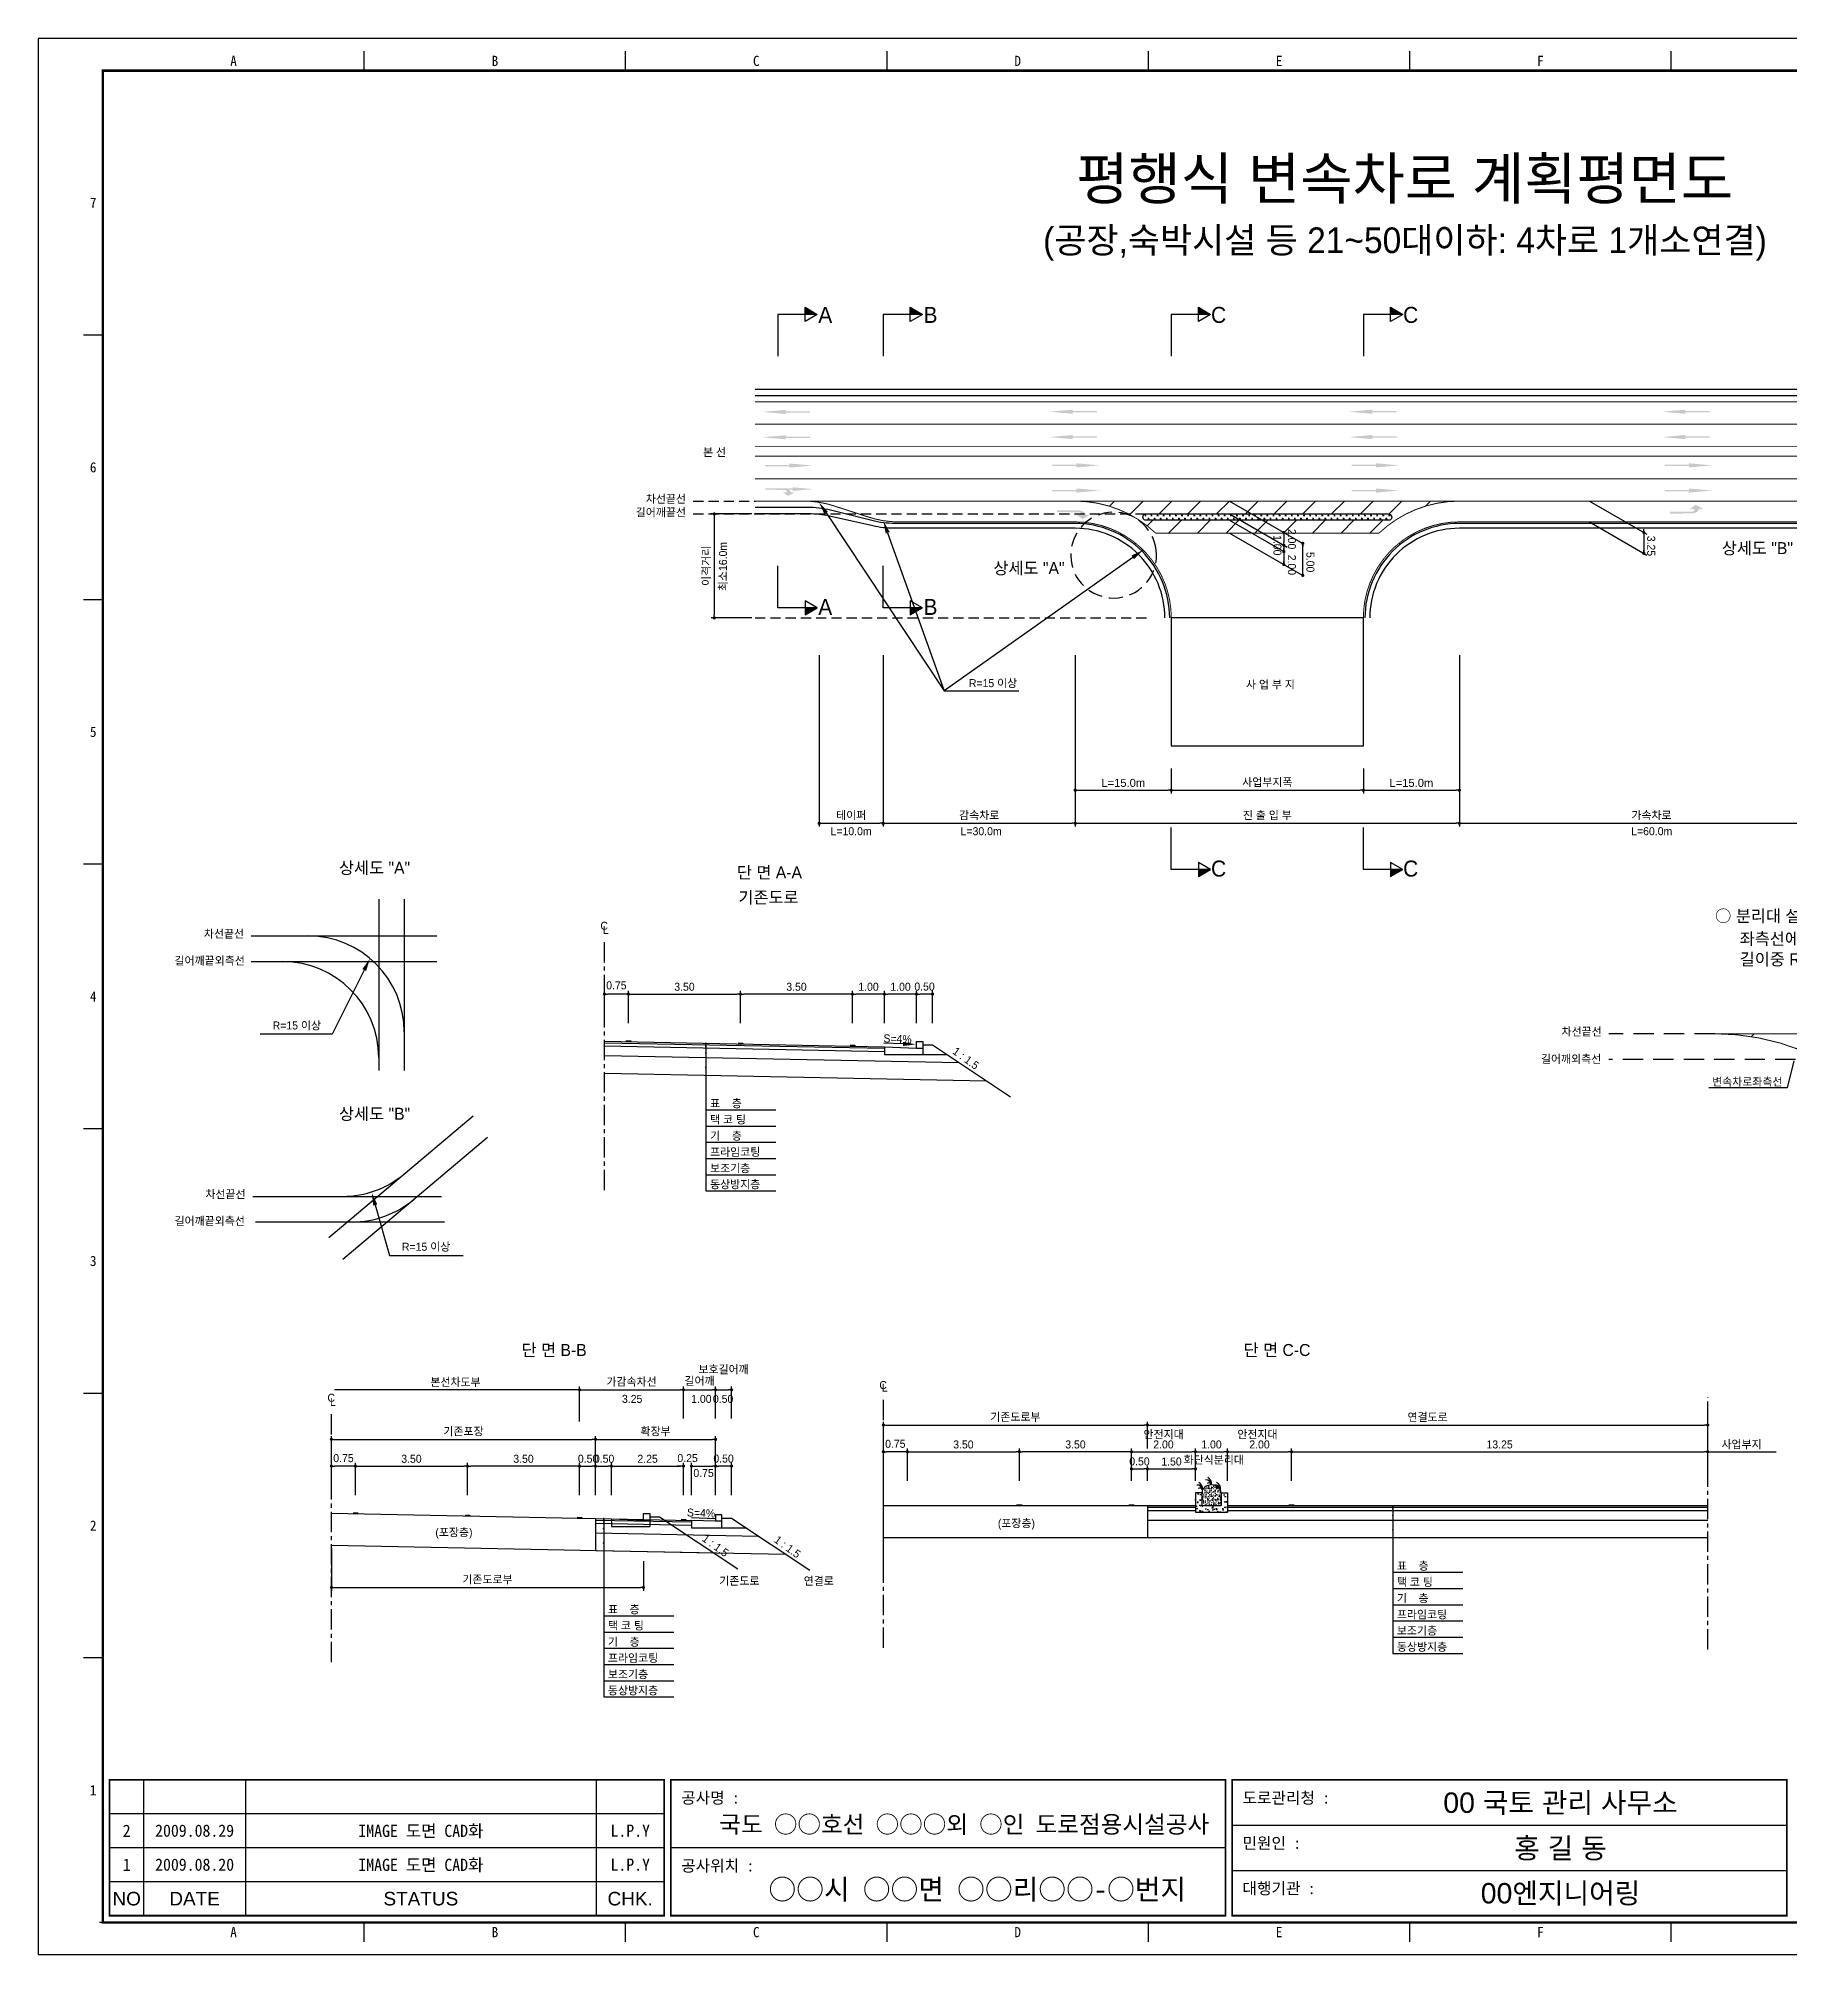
# Model space of a CAD drawing. Header units: millimetres. Extents: x 493 to 916, y -16 to 284.
# Drawn here: x 492.7 to 766.2, y -15.5 to 283.9 of the extents above; entities that cross this region are included whole.
import ezdxf
from ezdxf.enums import TextEntityAlignment as Align

# ---------------------------------------------------------------- set-up
doc = ezdxf.new("R2010")
doc.units = ezdxf.units.MM
doc.linetypes.add('CENTER', pattern=[50.8, 31.75, -6.35, 6.35, -6.35])
doc.linetypes.add('HIDDEN', pattern=[9.525, 6.35, -3.175])
for name, color, linetype in [('CC-GSTR-0004', 4, 'Continuous'), ('CM-LANE-0030', 30, 'Continuous'), ('CZ-DIMT-0002', 7, 'Continuous'), ('CZ-EXST-0002', 1, 'Continuous'), ('CZ-LIN1-0007', 7, 'Continuous'), ('CZ-LIN2-0003', 3, 'Continuous'), ('CZ-LINE-0001', 7, 'Continuous'), ('CZ-TEXT-BOX0', 7, 'Continuous'), ('TITLE', 7, 'Continuous')]:
    doc.layers.add(name, color=color, linetype=linetype)
doc.styles.add('견고딕', font='arial.ttf')
doc.styles.add('돋움', font='')
doc.styles.add('돋음체', font='')
doc.styles.get('돋움').set_extended_font_data('Dotum')
doc.styles.get('돋음체').set_extended_font_data('DotumChe')

# ---------------------------------------------------------------- blocks, each defined once
blk = doc.blocks.new('_Dot')
at = {"color": 0, "linetype": 'ByBlock', "lineweight": -2}
blk.add_line((-0.5, 0), (-1, 0), dxfattribs=at)
at = {"color": 0, "linetype": 'ByBlock', "const_width": 0.5}
blk.add_lwpolyline([(-0.25, 0, 1), (0.25, 0, 1)], format="xyb", close=True, dxfattribs=at)

msp = doc.modelspace()

# ---------------------------------------------------------------- hatches: boundary and pattern name
at = {"layer": 'CM-LANE-0030'}
h = msp.add_hatch(dxfattribs=at)
h.set_pattern_fill('ANSI31', color=256, style=0)
h.set_pattern_definition([(45, (-0.8185, -5.4425), (-2.245064, 2.245064), [])])
h.paths.add_polyline_path([(702.06, 206.58, -0.191871), (714.61, 211.58), (654.61, 211.58, -0.191871), (667.16, 206.58)])
h.paths.add_polyline_path([(665.52, 208.58, 0.002096), (665.39, 208.67, -0.732581), (665.67, 209.58), (703.54, 209.58, -0.732581), (703.83, 208.67, 0.002096), (703.7, 208.58)], flags=16)
h = msp.add_hatch(dxfattribs=at)
h.set_pattern_fill('ANSI31', color=256, scale=2, style=0)
h.set_pattern_definition([(45, (-525.393, 584.4746), (-4.490128, 4.490128), [])])
h.paths.add_polyline_path([(849.4, 118.37, -0.191871), (874.5, 128.37), (754.5, 128.37, -0.191871), (779.6, 118.37)])
h.paths.add_polyline_path([(776.31, 122.37, 0.002096), (776.06, 122.55, -0.732581), (776.63, 124.37), (852.36, 124.37, -0.732581), (852.94, 122.55, 0.002096), (852.68, 122.37)], flags=16)
at = {"layer": 'CZ-EXST-0002'}
h = msp.add_hatch(dxfattribs=at)
h.set_pattern_fill('AR-SAND', color=256, scale=0.01, style=0)
h.set_pattern_definition([(37.5, (-434.73142, 3537.49954), (-0.016000313, 0.489413237), [0, -0.38608, 0, -0.4318, 0, -0.41275]), (7.5, (-434.7314, 3537.49954), (0.44952328, 0.7168251), [0, -0.20828, 0, -0.34798, 0, -0.13335]), (327.5, (-435.04384, 3537.49954), (0.79099237, 0.001437185), [0, -0.127, 0, -0.4572, 0, -0.5969]), (317.5, (-435.04384, 3537.49954), (0.76355645, 0.22292932), [0, -0.0635, 0, -0.29972, 0, -0.3429])])
edge = h.paths.add_edge_path()
edge.add_ellipse((675.89, 56.65), major_axis=(-1.5, 0), ratio=0.829212, start_angle=180, end_angle=360)
edge.add_line((674.39, 56.65), (674.39, 54.65))
edge.add_line((674.39, 54.65), (677.39, 54.65))
edge.add_line((677.39, 54.65), (677.39, 56.65))
h = msp.add_hatch(dxfattribs=at)
h.set_pattern_fill('AR-CONC', color=256, scale=0.01, style=0)
h.set_pattern_definition([(50, (-434.7314, 3537.4995), (1.8218467, -0.15939086), [0.1905, -2.0955]), (355, (-434.7314, 3537.4995), (-0.3524283, 1.9105664), [0.1524, -1.6764]), (100.451, (-434.5796, 3537.4863), (1.469425, 1.7511669), [0.1619, -1.7809]), (46.1842, (-434.7314, 3538.0075), (2.7107904, -0.4204233), [0.28575, -3.14325]), (96.6356, (-434.5055, 3537.9725), (2.3740423, 2.4742556), [0.24285, -2.67135]), (351.184, (-434.7314, 3538.0075), (2.374046, 2.4742512), [0.2286, -2.5146]), (21, (-434.4774, 3537.8805), (1.5161488, -1.0226552), [0.1905, -2.0955]), (326, (-434.4774, 3537.8805), (0.6180203, 1.8418797), [0.1524, -1.6764]), (71.4514, (-434.351, 3537.7953), (2.1341649, 0.8192286), [0.1619, -1.7809]), (37.5, (-434.7314, 3537.49954), (0.03088603, 0.84555039), [0, -1.65608, 0, -1.7018, 0, -1.68275]), (7.5, (-434.7314, 3537.4995), (0.66819663, 1.00180575), [0, -0.97028, 0, -1.61798, 0, -0.64135]), (327.5, (-435.29784, 3537.49954), (1.35590595, -0.05728744), [0, -0.635, 0, -1.9812, 0, -2.6289]), (317.5, (-435.5518, 3537.4995), (1.4812918, 0.2542649), [0, -0.8255, 0, -1.31572, 0, -1.8669])])
h.paths.add_polyline_path([(678.39, 53.65), (678.39, 56.65), (677.39, 56.65), (677.39, 54.65), (674.39, 54.65), (674.39, 56.65), (673.39, 56.65), (673.39, 53.65)])
at = {"layer": 'CZ-LIN1-0007'}
for points in [[(609.36, 225.83), (609.36, 225.62), (613.18, 225.62), (613.18, 225.4), (609.36, 225.4), (609.36, 225.19), (605.71, 225.51)], [(654.19, 225.86), (654.19, 225.65), (658.02, 225.65), (658.02, 225.43), (654.19, 225.43), (654.19, 225.22), (650.54, 225.54)], [(700.99, 225.86), (700.99, 225.65), (704.82, 225.65), (704.82, 225.43), (700.99, 225.43), (700.99, 225.22), (697.34, 225.54)], [(749.89, 225.86), (749.89, 225.65), (753.71, 225.65), (753.71, 225.43), (749.89, 225.43), (749.89, 225.22), (746.24, 225.54)], [(609.36, 221.87), (609.36, 221.66), (613.18, 221.66), (613.18, 221.44), (609.36, 221.44), (609.36, 221.23), (605.71, 221.55)], [(654.19, 221.9), (654.19, 221.69), (658.02, 221.69), (658.02, 221.47), (654.19, 221.47), (654.19, 221.26), (650.54, 221.58)], [(700.99, 221.9), (700.99, 221.69), (704.82, 221.69), (704.82, 221.47), (700.99, 221.47), (700.99, 221.26), (697.34, 221.58)], [(749.89, 221.9), (749.89, 221.69), (753.71, 221.69), (753.71, 221.47), (749.89, 221.47), (749.89, 221.26), (746.24, 221.58)], [(609.97, 217.45), (609.97, 217.24), (606.14, 217.24), (606.14, 217.03), (609.97, 217.02), (609.97, 216.81), (613.62, 217.13)], [(654.8, 217.48), (654.8, 217.27), (650.97, 217.27), (650.97, 217.05), (654.8, 217.05), (654.8, 216.84), (658.45, 217.16)], [(701.6, 217.48), (701.6, 217.27), (697.77, 217.27), (697.77, 217.05), (701.6, 217.05), (701.6, 216.84), (705.25, 217.16)], [(750.49, 217.48), (750.49, 217.27), (746.67, 217.27), (746.67, 217.05), (750.49, 217.05), (750.49, 216.84), (754.15, 217.16)], [(609.32, 213.57, -0.267976), (610.23, 212.96), (610.78, 212.96), (609.75, 212.39), (608.92, 212.96), (609.53, 212.96, 0.504994), (609.26, 213.33), (606.21, 213.35), (606.21, 213.59)], [(610.45, 213.74), (610.45, 213.55), (607.03, 213.55), (607.03, 213.36), (610.45, 213.36), (610.45, 213.16), (613.73, 213.45)], [(654.8, 213.55), (654.8, 213.33), (650.97, 213.33), (650.97, 213.12), (654.8, 213.12), (654.8, 212.9), (658.45, 213.23)], [(701.6, 213.55), (701.6, 213.33), (697.77, 213.33), (697.77, 213.12), (701.6, 213.12), (701.6, 212.9), (705.25, 213.23)], [(750.49, 213.55), (750.49, 213.33), (746.67, 213.33), (746.67, 213.12), (750.49, 213.12), (750.49, 212.9), (754.15, 213.23)], [(655.28, 210.11, -0.267976), (656.31, 209.43), (656.94, 209.43), (655.77, 208.77), (654.82, 209.42), (655.52, 209.42, 0.504994), (655.21, 209.84), (651.74, 209.86), (651.74, 210.13)], [(751.05, 209.65, 0.267976), (752.08, 210.34), (752.71, 210.34), (751.54, 211), (750.59, 210.35), (751.29, 210.34, -0.504994), (750.98, 209.93), (747.51, 209.91), (747.52, 209.63)], [(585.19, 127.13), (585.19, 127.26), (584.44, 127.27), (584.44, 127.15)], [(602.69, 126.78), (602.69, 126.91), (601.94, 126.92), (601.94, 126.8)], [(620.19, 126.43), (620.19, 126.56), (619.44, 126.57), (619.44, 126.45)], [(646.26, 54.65), (646.26, 54.78), (645.51, 54.78), (645.51, 54.65)], [(663.76, 54.65), (663.76, 54.78), (663.01, 54.78), (663.01, 54.65)], [(688.76, 54.65), (688.76, 54.78), (688.01, 54.78), (688.01, 54.65)], [(542.56, 53.39), (542.56, 53.52), (541.81, 53.53), (541.81, 53.41)], [(560.06, 53.04), (560.06, 53.17), (559.31, 53.18), (559.31, 53.06)], [(577.56, 52.69), (577.56, 52.82), (576.81, 52.83), (576.81, 52.71)], [(593.81, 52.37), (593.81, 52.49), (593.06, 52.51), (593.06, 52.38)]]:
    msp.add_hatch(color=256, dxfattribs=at).paths.add_polyline_path(points)
at = {"layer": 'CZ-LIN2-0003'}
h = msp.add_hatch(dxfattribs=at)
h.set_pattern_fill('CROSS', color=256, scale=0.075, style=0)
h.set_pattern_definition([(0, (-0.8185, -5.4425), (0.47625, 0.47625), [0.238125, -0.714375]), (90, (-0.69944, -5.56155), (-0.47625, 0.47625), [0.238125, -0.714375])])
h.paths.add_polyline_path([(703.7, 208.58, -0.002096), (703.83, 208.67, 0.732581), (703.54, 209.58), (665.67, 209.58, 0.732581), (665.39, 208.67, -0.002096), (665.52, 208.58)])
at = {"layer": 'CZ-LINE-0001'}
for points in [[(612.41, 241.85), (612.41, 240.75), (614.31, 240.75)], [(628.85, 241.85), (628.85, 240.75), (630.75, 240.75)], [(673.85, 241.85), (673.85, 240.75), (675.75, 240.75)], [(703.85, 241.85), (703.85, 240.75), (705.75, 240.75)], [(614.31, 194.92), (612.41, 194.92), (612.41, 193.82)], [(630.75, 194.92), (628.85, 194.92), (628.85, 193.82)], [(675.75, 154.04), (673.85, 154.04), (673.85, 152.94)], [(705.75, 154.04), (703.85, 154.04), (703.85, 152.94)]]:
    msp.add_hatch(color=256, dxfattribs=at).paths.add_polyline_path(points)

# ---------------------------------------------------------------- linework, layer by layer
at = {"color": 0, "linetype": 'ByBlock', "lineweight": -2}
for p, q in [((743.41, 206.93), (743.41, 207.18)), ((687.19, 206.43), (687.19, 206.18)), ((687.19, 204.93), (687.19, 205.18)), ((687.19, 204.43), (687.19, 204.18)), ((687.19, 203.93), (687.19, 204.18)), ((690.15, 204.72), (690.15, 204.47)), ((743.41, 206.43), (743.41, 206.18)), ((743.41, 203.68), (743.41, 203.93)), ((687.19, 201.93), (687.19, 202.18)), ((690.15, 200.22), (690.15, 200.47)), ((576.93, 72.74), (576.68, 72.74))]:
    msp.add_line(p, q, dxfattribs=at)
at = {"color": 0, "linetype": 'ByBlock', "const_width": 0.25}
for points in [[(687.19, 206.55, 1), (687.19, 206.8, 1)], [(743.41, 206.55, 1), (743.41, 206.8, 1)], [(743.41, 206.8, 1), (743.41, 206.55, 1)], [(687.19, 204.55, 1), (687.19, 204.8, 1)], [(687.19, 204.8, 1), (687.19, 204.55, 1)], [(687.19, 203.8, 1), (687.19, 203.55, 1)], [(690.15, 204.85, 1), (690.15, 205.1, 1)], [(743.41, 203.55, 1), (743.41, 203.3, 1)], [(687.19, 201.8, 1), (687.19, 201.55, 1)], [(690.15, 200.1, 1), (690.15, 199.85, 1)], [(577.06, 72.74, 1), (577.31, 72.74, 1)]]:
    msp.add_lwpolyline(points, format="xyb", close=True, dxfattribs=at)
at = {"layer": 'CC-GSTR-0004'}
for p, q in [((604.61, 229.08), (804.61, 229.08)), ((604.61, 228.08), (804.61, 228.08)), ((624.82, 126.34), (624.82, 125.14)), ((624.82, 126.34), (629.82, 126.14)), ((629.82, 126.14), (629.82, 127.14)), ((629.82, 127.14), (630.82, 127.14)), ((629.82, 126.14), (630.82, 126.14)), ((630.82, 127.14), (630.82, 125.14)), ((624.82, 125.14), (630.82, 125.14))]:
    msp.add_line(p, q, dxfattribs=at)
for points in [[(669.36, 193.33, 0.414214), (654.61, 208.08), (626.45, 208.08, -0.061321), (622.82, 208.53), (616.4, 210.14, 0.061321), (612.76, 210.58), (604.61, 210.58)], [(668.61, 193.33, 0.414214), (654.61, 207.33), (626.27, 207.33, -0.055385), (622.98, 207.7), (616.23, 209.22), (616.23, 209.22, 0.055385), (612.94, 209.58), (604.61, 209.58)], [(804.61, 210.58), (795.54, 210.58, 0.031099), (793.68, 210.47), (793.68, 210.47), (775.53, 208.2), (775.53, 208.2, -0.031099), (773.67, 208.08), (714.61, 208.08, 0.414214), (699.86, 193.33)], [(804.61, 209.58), (795.45, 209.58), (795.45, 209.58, 0.028015), (793.77, 209.49), (793.77, 209.49), (775.44, 207.43, -0.028015), (773.77, 207.33), (773.77, 207.33), (714.61, 207.33, 0.414214), (700.61, 193.33)]]:
    msp.add_lwpolyline(points, format="xyb", dxfattribs=at)
msp.add_lwpolyline([(599.43, 52.2), (598.43, 52.2), (594.68, 52.35), (594.68, 51.2), (599.43, 51.2), (599.43, 53.2), (598.43, 53.2), (598.43, 52.2)], dxfattribs=at)
at = {"layer": 'CM-LANE-0030', "const_width": 0.15}
for points in [[(604.61, 220.08), (804.61, 220.08)], [(604.61, 218.58), (804.61, 218.58)]]:
    msp.add_lwpolyline(points, dxfattribs=at)
for points in [[(702.06, 206.58), (667.16, 206.58, 0.191871), (654.61, 211.58), (714.61, 211.58), (714.61, 211.58, 0.191871)], [(754.5, 128.37), (874.5, 128.37, 0.191871), (849.4, 118.37), (779.6, 118.37, 0.191871)]]:
    msp.add_lwpolyline(points, format="xyb", close=True, dxfattribs=at)
at = {"layer": 'CZ-EXST-0002'}
for p, q in [((545.82, 149.38), (545.82, 122.6)), ((549.8, 149.38), (549.8, 122.6)), ((525.92, 143.65), (554.87, 143.65)), ((525.92, 139.63), (554.87, 139.63)), ((538.02, 96.54), (560.57, 115.53)), ((540.23, 93.17), (562.83, 112.2)), ((526.15, 102.96), (555.63, 102.96)), ((526.57, 98.96), (556.11, 98.96)), ((624.64, 54.65), (665.89, 54.65)), ((538.43, 53.48), (582.18, 52.6)), ((582.18, 52.6), (582.18, 51.4)), ((582.18, 52.6), (587.18, 52.4)), ((582.18, 51.4), (588.18, 51.4)), ((587.18, 52.4), (587.18, 53.4)), ((587.18, 53.4), (588.18, 53.4)), ((587.18, 52.4), (588.18, 52.4)), ((588.18, 53.4), (588.18, 51.4)), ((588.18, 52.9), (589.68, 52.9)), ((589.68, 52.9), (601.89, 44.77)), ((538.43, 48.48), (598.11, 47.28)), ((624.64, 49.65), (665.89, 49.65))]:
    msp.add_line(p, q, dxfattribs=at)
at = {"layer": 'CZ-LIN1-0007'}
for p, q in [((584.44, 127.27), (585.19, 127.26)), ((584.44, 127.15), (585.19, 127.13)), ((585.19, 127.26), (585.19, 127.13)), ((601.94, 126.92), (602.69, 126.91)), ((601.94, 126.8), (602.69, 126.78)), ((602.69, 126.91), (602.69, 126.78)), ((619.44, 126.57), (620.19, 126.56)), ((619.44, 126.45), (620.19, 126.43)), ((620.19, 126.56), (620.19, 126.43)), ((645.51, 54.65), (645.51, 54.78)), ((645.51, 54.78), (646.26, 54.78)), ((646.26, 54.65), (645.51, 54.65)), ((646.26, 54.78), (646.26, 54.65)), ((663.01, 54.65), (663.01, 54.78)), ((663.01, 54.78), (663.76, 54.78)), ((663.76, 54.65), (663.01, 54.65)), ((663.76, 54.78), (663.76, 54.65)), ((688.01, 54.78), (688.76, 54.78)), ((688.01, 54.65), (688.01, 54.78)), ((688.76, 54.65), (688.01, 54.65)), ((688.76, 54.78), (688.76, 54.65)), ((541.81, 53.53), (542.56, 53.52)), ((541.81, 53.41), (542.56, 53.39)), ((542.56, 53.52), (542.56, 53.39)), ((559.31, 53.18), (560.06, 53.17)), ((559.31, 53.06), (560.06, 53.04)), ((560.06, 53.17), (560.06, 53.04)), ((576.81, 52.83), (577.56, 52.82)), ((576.81, 52.71), (577.56, 52.69)), ((577.56, 52.82), (577.56, 52.69)), ((593.06, 52.51), (593.81, 52.49)), ((593.06, 52.38), (593.81, 52.37)), ((593.81, 52.49), (593.81, 52.37))]:
    msp.add_line(p, q, dxfattribs=at)
at = {"layer": 'CZ-LIN1-0007', "const_width": 0.15}
for points in [[(604.61, 227.08), (804.61, 227.08)], [(633.42, 211.58), (654.61, 211.58)], [(714.61, 211.58), (755.21, 211.58)]]:
    msp.add_lwpolyline(points, dxfattribs=at)
at = {"layer": 'CZ-LIN1-0007', "linetype": 'HIDDEN', "const_width": 0.15}
for points in [[(604.61, 223.58), (804.61, 223.58)], [(604.61, 215.08), (804.61, 215.08)], [(612.23, 211.58), (633.42, 211.58)], [(755.21, 211.58), (795.82, 211.58)]]:
    msp.add_lwpolyline(points, dxfattribs=at)
at = {"layer": 'CZ-LIN1-0007', "const_width": 0.15}
for points in [[(669.61, 193.33, 0.414214), (654.61, 208.33), (626.98, 208.33), (626.98, 208.33, -0.07872), (622.35, 209.07), (622.35, 209.07), (616.87, 210.85), (616.87, 210.85, 0.07872), (612.23, 211.58), (612.23, 211.58), (604.61, 211.58)], [(804.61, 211.58), (795.82, 211.58, 0.040295), (793.41, 211.39), (793.41, 211.39), (775.8, 208.53), (775.8, 208.53, -0.040295), (773.4, 208.33), (773.4, 208.33), (714.61, 208.33, 0.414214), (699.61, 193.33)]]:
    msp.add_lwpolyline(points, format="xyb", dxfattribs=at)
at = {"layer": 'CZ-LIN2-0003'}
for p, q in [((581.07, 127.22), (624.82, 126.34)), ((581.07, 126.97), (624.82, 126.09)), ((581.07, 126.47), (624.82, 125.59)), ((630.82, 126.64), (632.32, 126.64)), ((632.32, 126.64), (644.52, 118.51)), ((581.07, 124.97), (636.49, 123.86)), ((630.82, 125.14), (634.57, 125.14)), ((581.07, 122.22), (640.75, 121.02)), ((665.89, 54.65), (673.39, 54.65)), ((665.89, 54.4), (673.39, 54.4)), ((665.89, 53.9), (673.39, 53.9)), ((673.39, 56.65), (673.39, 53.65)), ((674.39, 56.65), (673.39, 56.65)), ((674.39, 56.65), (674.39, 54.65)), ((674.39, 54.65), (677.39, 54.65)), ((677.39, 56.65), (677.39, 54.65)), ((677.39, 56.65), (678.39, 56.65)), ((678.39, 56.65), (678.39, 53.65)), ((678.39, 54.65), (753.39, 54.65)), ((678.39, 54.4), (753.39, 54.4)), ((678.39, 53.9), (753.39, 53.9)), ((579.68, 52.65), (579.68, 47.65)), ((579.68, 52.65), (594.68, 52.35)), ((579.68, 52.4), (594.68, 52.1)), ((579.68, 51.9), (594.68, 51.6)), ((599.43, 52.7), (600.93, 52.7)), ((599.43, 51.2), (603.18, 51.2)), ((600.93, 52.7), (613.14, 44.57)), ((665.89, 52.4), (753.39, 52.4)), ((673.39, 53.65), (678.39, 53.65)), ((579.68, 50.4), (605.15, 49.89)), ((665.89, 49.65), (753.39, 49.65)), ((579.68, 47.65), (609.4, 47.06))]:
    msp.add_line(p, q, dxfattribs=at)
msp.add_lwpolyline([(665.39, 208.67, -0.732581), (665.67, 209.58), (703.54, 209.58, -0.732581), (703.83, 208.67, 0.002096), (703.7, 208.58), (665.52, 208.58, 0.002096)], format="xyb", close=True, dxfattribs=at)
msp.add_lwpolyline([(699.61, 193.33), (669.61, 193.33), (669.61, 173.33), (699.61, 173.33)], close=True, dxfattribs=at)
for centre, radius, start, end in [((534.8, 128.65), 15, 0, 90), ((530.82, 124.63), 15, 0, 90), ((540.18, 117.96), 15, 270, 310.097), ((541.64, 113.96), 15, 270, 310.097), ((673.62, 56.99), 0.88, 7.8639, 92.7752), ((674.08, 56.96), 0.44, 19.771, 124.0366), ((673.51, 57.34), 1, 347.1802, 67.3267), ((675.01, 57.78), 0.88, 7.8639, 92.7752), ((675.47, 57.75), 0.44, 19.771, 124.0366), ((674.91, 58.12), 1, 347.1802, 67.3267), ((676.41, 56.99), 0.88, 7.8639, 92.7752), ((676.87, 56.96), 0.44, 19.771, 124.0366), ((676.3, 57.34), 1, 347.1802, 67.3267)]:
    msp.add_arc(centre, radius, start, end, dxfattribs=at)
msp.add_ellipse((675.89, 56.65), major_axis=(-1.5, 0), ratio=0.829212, start_param=3.141593, end_param=6.283185, dxfattribs=at)
at = {"layer": 'CZ-LINE-0001'}
for p, q in [((614.31, 240.75), (608.17, 240.75)), ((608.17, 240.75), (608.17, 234.21)), ((612.41, 239.65), (612.41, 241.85)), ((612.41, 241.85), (614.31, 240.75)), ((614.31, 240.75), (612.41, 239.65)), ((630.75, 240.75), (624.61, 240.75)), ((624.61, 240.75), (624.61, 234.21)), ((628.85, 239.65), (628.85, 241.85)), ((628.85, 241.85), (630.75, 240.75)), ((630.75, 240.75), (628.85, 239.65)), ((675.75, 240.75), (669.61, 240.75)), ((669.61, 240.75), (669.61, 234.21)), ((673.85, 239.65), (673.85, 241.85)), ((673.85, 241.85), (675.75, 240.75)), ((675.75, 240.75), (673.85, 239.65)), ((705.75, 240.75), (699.61, 240.75)), ((699.61, 240.75), (699.61, 234.21)), ((703.85, 239.65), (703.85, 241.85)), ((703.85, 241.85), (705.75, 240.75)), ((705.75, 240.75), (703.85, 239.65)), ((604.11, 209.58), (597.73, 209.58)), ((678.69, 211.58), (690.15, 204.97)), ((678.69, 209.58), (687.69, 204.39)), ((734.91, 211.58), (743.91, 206.39)), ((598.23, 209.08), (598.23, 193.83)), ((678.69, 208.58), (687.19, 203.68)), ((678.69, 206.58), (690.15, 199.97)), ((734.91, 208.33), (743.91, 203.14)), ((687.19, 206.18), (687.19, 205.18)), ((687.19, 204.18), (687.19, 201.68)), ((690.15, 199.97), (690.15, 204.97)), ((743.41, 206.18), (743.41, 203.18)), ((608.17, 194.92), (608.17, 201.46)), ((624.61, 194.92), (624.61, 201.46)), ((614.31, 194.92), (608.17, 194.92)), ((614.31, 194.92), (612.41, 196.02)), ((612.41, 196.02), (612.41, 193.82)), ((612.41, 193.82), (614.31, 194.92)), ((630.75, 194.92), (624.61, 194.92)), ((630.75, 194.92), (628.85, 196.02)), ((628.85, 196.02), (628.85, 193.82)), ((628.85, 193.82), (630.75, 194.92)), ((604.11, 193.33), (597.73, 193.33)), ((614.61, 187.51), (614.61, 160.74)), ((624.61, 187.51), (624.61, 160.74)), ((624.61, 187.51), (624.61, 160.74)), ((654.61, 187.51), (654.61, 160.74)), ((714.61, 187.51), (714.61, 160.74)), ((634.16, 181.94), (645.8, 181.94)), ((654.61, 169.79), (654.61, 160.74)), ((654.61, 169.79), (654.61, 165.91)), ((669.61, 169.79), (669.61, 165.91)), ((669.61, 169.79), (669.61, 165.91)), ((699.61, 169.79), (699.61, 165.91)), ((699.61, 169.79), (699.61, 165.91)), ((714.61, 169.79), (714.61, 160.74)), ((714.61, 169.79), (714.61, 165.91)), ((655.11, 166.41), (669.11, 166.41)), ((670.11, 166.41), (699.11, 166.41)), ((700.11, 166.41), (714.11, 166.41)), ((615.11, 161.24), (624.11, 161.24)), ((625.11, 161.24), (654.11, 161.24)), ((655.11, 161.24), (714.11, 161.24)), ((669.61, 154.04), (669.61, 160.58)), ((699.61, 154.04), (699.61, 160.58)), ((715.11, 161.24), (774.11, 161.24)), ((675.75, 154.04), (669.61, 154.04)), ((675.75, 154.04), (673.85, 155.14)), ((673.85, 155.14), (673.85, 152.94)), ((673.85, 152.94), (675.75, 154.04)), ((705.75, 154.04), (699.61, 154.04)), ((705.75, 154.04), (703.85, 155.14)), ((703.85, 155.14), (703.85, 152.94)), ((703.85, 152.94), (705.75, 154.04)), ((581.07, 130.01), (581.07, 135.06)), ((584.82, 130.01), (584.82, 135.06)), ((584.82, 130.01), (584.82, 135.06)), ((602.32, 130.01), (602.32, 135.06)), ((602.32, 130.01), (602.32, 135.06)), ((619.82, 130.01), (619.82, 135.06)), ((619.82, 130.01), (619.82, 135.06)), ((624.82, 130.01), (624.82, 135.06)), ((624.82, 130.01), (624.82, 135.06)), ((629.82, 130.01), (629.82, 135.06)), ((629.82, 132.45), (629.82, 135.06)), ((632.32, 130.01), (632.32, 135.06)), ((584.32, 134.56), (581.57, 134.56)), ((585.32, 134.56), (601.82, 134.56)), ((619.32, 134.56), (602.82, 134.56)), ((624.32, 134.56), (620.32, 134.56)), ((629.32, 134.56), (625.32, 134.56)), ((631.82, 134.56), (630.32, 134.56)), ((596.92, 126.9), (596.92, 103.82)), ((596.92, 116.47), (607.85, 116.47)), ((596.92, 113.94), (607.85, 113.94)), ((596.92, 111.41), (607.85, 111.41)), ((596.92, 108.88), (607.85, 108.88)), ((596.92, 106.35), (607.85, 106.35)), ((596.92, 103.82), (607.85, 103.82)), ((576.68, 72.74), (538.93, 72.74)), ((577.18, 67.77), (577.18, 73.24)), ((577.18, 68.27), (577.18, 73.24)), ((577.68, 72.74), (592.93, 72.74)), ((593.43, 68.27), (593.43, 73.24)), ((593.43, 68.27), (593.43, 73.24)), ((593.93, 72.74), (597.93, 72.74)), ((598.43, 68.27), (598.43, 73.24)), ((598.43, 68.27), (598.43, 73.24)), ((598.93, 72.74), (600.43, 72.74)), ((600.93, 68.27), (600.93, 73.24)), ((624.64, 63.56), (624.64, 67.74)), ((625.14, 67.24), (665.39, 67.24)), ((665.89, 63.56), (665.89, 67.74)), ((665.89, 63.56), (665.89, 67.74)), ((666.39, 67.24), (752.89, 67.24)), ((753.39, 63.56), (753.39, 67.74)), ((538.43, 61.32), (538.43, 65.5)), ((538.93, 65), (579.18, 65)), ((579.68, 61.32), (579.68, 65.5)), ((579.68, 61.32), (579.68, 65.5)), ((580.18, 65), (597.93, 65)), ((598.43, 61.32), (598.43, 65.5)), ((624.64, 43.48), (624.64, 63.88)), ((624.64, 58.51), (624.64, 63.56)), ((627.89, 63.06), (625.14, 63.06)), ((628.39, 58.51), (628.39, 63.56)), ((628.39, 58.51), (628.39, 63.56)), ((628.89, 63.06), (645.39, 63.06)), ((645.89, 58.51), (645.89, 63.56)), ((645.89, 58.51), (645.89, 63.56)), ((662.89, 63.06), (646.39, 63.06)), ((663.39, 58.51), (663.39, 63.56)), ((663.39, 58.51), (663.39, 63.56)), ((663.89, 63.06), (672.89, 63.06)), ((673.39, 58.51), (673.39, 63.56)), ((673.39, 58.51), (673.39, 63.56)), ((673.89, 63.06), (677.89, 63.06)), ((678.39, 58.51), (678.39, 63.56)), ((678.39, 58.51), (678.39, 63.56)), ((678.89, 63.06), (687.89, 63.06)), ((688.39, 58.51), (688.39, 63.56)), ((688.39, 58.51), (688.39, 63.56)), ((688.89, 63.06), (752.89, 63.06)), ((753.39, 58.51), (753.39, 63.56)), ((753.39, 63.06), (764.1, 63.06)), ((538.43, 56.27), (538.43, 61.32)), ((541.68, 60.82), (538.93, 60.82)), ((542.18, 56.27), (542.18, 61.32)), ((542.18, 56.27), (542.18, 61.32)), ((542.68, 60.82), (559.18, 60.82)), ((559.68, 56.27), (559.68, 61.32)), ((559.68, 56.27), (559.68, 61.32)), ((576.68, 60.82), (560.18, 60.82)), ((577.18, 56.27), (577.18, 61.32)), ((577.18, 56.27), (577.18, 61.32)), ((577.68, 60.82), (579.18, 60.82)), ((579.68, 56.27), (579.68, 61.32)), ((579.68, 56.27), (579.68, 61.32)), ((580.18, 60.82), (581.68, 60.82)), ((582.18, 56.27), (582.18, 61.32)), ((582.18, 56.27), (582.18, 61.32)), ((582.68, 60.82), (592.93, 60.82)), ((592.93, 60.82), (592.43, 60.82)), ((593.43, 56.27), (593.43, 61.32)), ((593.43, 56.27), (593.43, 61.32)), ((594.68, 56.27), (594.68, 61.32)), ((594.68, 56.27), (594.68, 61.32)), ((595.18, 60.82), (595.68, 60.82)), ((595.18, 60.82), (597.93, 60.82)), ((598.43, 58.71), (598.43, 61.32)), ((598.43, 56.27), (598.43, 61.32)), ((600.43, 60.82), (598.93, 60.82)), ((600.93, 56.27), (600.93, 61.32)), ((663.39, 58.51), (663.39, 60.88)), ((663.89, 60.38), (665.39, 60.38)), ((665.89, 58.51), (665.89, 60.88)), ((665.89, 58.51), (665.89, 60.88)), ((666.39, 60.38), (672.89, 60.38)), ((673.39, 58.51), (673.39, 60.88)), ((665.89, 54.65), (665.89, 49.65)), ((704.2, 54.65), (704.2, 31.57)), ((580.97, 52.63), (580.97, 24.76)), ((538.43, 47.98), (538.43, 41.36)), ((587.18, 45.97), (587.18, 41.36)), ((704.2, 44.23), (715.14, 44.23)), ((538.93, 41.86), (586.68, 41.86)), ((704.2, 41.7), (715.14, 41.7)), ((704.2, 39.17), (715.14, 39.17)), ((580.97, 37.42), (591.9, 37.42)), ((704.2, 36.63), (715.14, 36.63)), ((580.97, 34.89), (591.9, 34.89)), ((704.2, 34.1), (715.14, 34.1)), ((580.97, 32.36), (591.9, 32.36)), ((704.2, 31.57), (715.14, 31.57)), ((580.97, 29.83), (591.9, 29.83)), ((580.97, 27.3), (591.9, 27.3)), ((580.97, 24.76), (591.9, 24.76))]:
    msp.add_line(p, q, dxfattribs=at)
at = {"layer": 'CZ-LINE-0001', "linetype": 'HIDDEN', "ltscale": 0.25}
for p, q in [((594.95, 211.58), (604.61, 211.58)), ((594.95, 209.58), (665.67, 209.58)), ((604.61, 193.33), (666.06, 193.33))]:
    msp.add_line(p, q, dxfattribs=at)
at = {"layer": 'CZ-LINE-0001', "linetype": 'HIDDEN', "ltscale": 0.35}
msp.add_line((667.25, 203.93), (667.25, 203.93), dxfattribs=at)
at = {"layer": 'CZ-LINE-0001', "linetype": 'CENTER', "ltscale": 0.1}
for p, q in [((581.07, 103.94), (581.07, 143.32)), ((538.43, 30.2), (538.43, 69.58)), ((624.64, 32.44), (624.64, 71.82)), ((753.39, 32.19), (753.39, 71.57))]:
    msp.add_line(p, q, dxfattribs=at)
at = {"layer": 'CZ-LINE-0001', "linetype": 'HIDDEN', "ltscale": 0.5}
for p, q in [((754.5, 128.37), (737.97, 128.37)), ((776.63, 124.37), (737.97, 124.37))]:
    msp.add_line(p, q, dxfattribs=at)
at = {"layer": 'CZ-LINE-0001'}
for points in [[(615.68, 209.73), (634.16, 181.94)], [(625.31, 206.64), (634.16, 181.94)], [(663.58, 202.78), (634.16, 181.94)], [(543.55, 138.32), (538.55, 128.3), (527.31, 128.3)], [(627.69, 126.78), (624.69, 126.9)], [(766.84, 124.11), (765.78, 119.92), (753.56, 119.92)], [(545.27, 101.62), (547.5, 93.73), (559, 93.73)], [(598.33, 52.61), (594.69, 52.76)]]:
    msp.add_lwpolyline(points, dxfattribs=at)
at = {"layer": 'CZ-LINE-0001', "linetype": 'HIDDEN', "ltscale": 0.35}
msp.add_arc((660.6, 203.14), 6.7, 6.7667, 6.749, dxfattribs=at)
at = {"layer": 'CZ-LINE-0001', "linetype": 'ByBlock'}
for centre, start, end in [((596.91, 126.15), 0, 180), ((596.91, 126.15), 0, 180), ((596.91, 126.15), 180, 0), ((596.91, 126.15), 180, 0), ((596.92, 126.84), 0, 180), ((596.92, 126.84), 0, 180), ((596.92, 126.84), 180, 0), ((596.92, 126.84), 180, 0), ((596.92, 126.64), 0, 180), ((596.92, 126.64), 0, 180), ((596.92, 126.64), 180, 0), ((596.92, 126.64), 180, 0), ((596.92, 126.4), 0, 180), ((596.92, 126.4), 0, 180), ((596.92, 126.4), 180, 0), ((596.92, 126.4), 180, 0), ((596.91, 125.35), 0, 180), ((596.91, 125.35), 0, 180), ((596.91, 125.35), 180, 0), ((596.91, 125.35), 180, 0), ((596.91, 123.12), 0, 180), ((596.91, 123.12), 0, 180), ((596.91, 123.12), 180, 0), ((596.91, 123.12), 180, 0), ((704.2, 54.59), 0, 180), ((704.2, 54.59), 0, 180), ((704.2, 54.59), 180, 0), ((704.2, 54.59), 180, 0), ((704.2, 54.39), 0, 180), ((704.2, 54.39), 0, 180), ((704.2, 54.39), 180, 0), ((704.2, 54.39), 180, 0), ((704.2, 54.15), 0, 180), ((704.2, 54.15), 0, 180), ((704.2, 54.15), 180, 0), ((704.2, 54.15), 180, 0), ((704.2, 53.9), 0, 180), ((704.2, 53.9), 0, 180), ((704.2, 53.9), 180, 0), ((704.2, 53.9), 180, 0), ((580.97, 52.57), 0, 180), ((580.97, 52.57), 0, 180), ((580.97, 52.57), 180, 0), ((580.97, 52.57), 180, 0), ((580.97, 52.36), 0, 180), ((580.97, 52.36), 0, 180), ((580.97, 52.36), 180, 0), ((580.97, 52.36), 180, 0), ((580.97, 52.13), 0, 180), ((580.97, 52.13), 0, 180), ((580.97, 52.13), 180, 0), ((580.97, 52.13), 180, 0), ((580.96, 51.88), 0, 180), ((580.96, 51.88), 0, 180), ((580.96, 51.88), 180, 0), ((580.96, 51.88), 180, 0), ((580.96, 51.08), 0, 180), ((580.96, 51.08), 0, 180), ((580.96, 51.08), 180, 0), ((580.96, 51.08), 180, 0), ((704.2, 53.11), 0, 180), ((704.2, 53.11), 0, 180), ((704.2, 53.11), 180, 0), ((704.2, 53.11), 180, 0), ((704.2, 50.87), 0, 180), ((704.2, 50.87), 0, 180), ((580.96, 48.85), 0, 180), ((580.96, 48.85), 0, 180), ((580.96, 48.85), 180, 0), ((580.96, 48.85), 180, 0), ((704.2, 50.87), 180, 0), ((704.2, 50.87), 180, 0)]:
    msp.add_arc(centre, 0.0625, start, end, dxfattribs=at)
at = {"layer": 'CZ-LINE-0001'}
for points in [[(615.41, 209.55), (614.58, 211.4), (615.96, 209.92)], [(625, 206.52), (624.64, 208.52), (625.62, 206.75)], [(663.39, 203.06), (665.21, 203.94), (663.77, 202.51)], [(543.26, 138.47), (544.45, 140.11), (543.85, 138.17)], [(627.7, 127.11), (629.69, 126.7), (627.68, 126.45)], [(544.95, 101.53), (544.73, 103.54), (545.59, 101.71)]]:
    msp.add_solid(points, dxfattribs=at)
at = {"layer": 'TITLE', "color": 7, "linetype": 'Continuous'}
for p, q in [((543.56, 278.83), (543.56, 281.86)), ((584.38, 278.83), (584.38, 281.86)), ((625.21, 278.83), (625.21, 281.86)), ((666.03, 278.83), (666.03, 281.86)), ((706.85, 278.83), (706.85, 281.86)), ((747.68, 278.83), (747.68, 281.86)), ((502.73, 237.51), (499.71, 237.51)), ((502.73, 196.18), (499.71, 196.18)), ((502.73, 154.85), (499.71, 154.85)), ((502.73, 113.52), (499.71, 113.52)), ((502.73, 72.19), (499.71, 72.19)), ((502.73, 30.86), (499.71, 30.86)), ((543.56, -13.49), (543.56, -10.47)), ((584.38, -13.49), (584.38, -10.47)), ((625.21, -13.49), (625.21, -10.47)), ((666.03, -13.49), (666.03, -10.47)), ((706.85, -13.49), (706.85, -10.47)), ((747.68, -13.49), (747.68, -10.47))]:
    msp.add_line(p, q, dxfattribs=at)
at = {"layer": 'TITLE', "ltscale": 150}
for p, q in [((509.1, 11.81), (509.1, -9.41)), ((525.01, 11.81), (525.01, -9.41)), ((579.79, 11.81), (579.79, -9.41)), ((590.4, 6.51), (503.79, 6.51)), ((679.13, 4.74), (765.74, 4.74)), ((590.4, 1.2), (503.79, 1.2)), ((678.07, 1.2), (591.46, 1.2)), ((679.13, -2.33), (765.74, -2.33)), ((590.4, -4.1), (503.79, -4.1))]:
    msp.add_line(p, q, dxfattribs=at)
at = {"layer": 'TITLE'}
msp.add_line((911.09, -10.47), (502.23, -10.47), dxfattribs=at)
msp.add_lwpolyline([(492.65, -15.5), (916.01, -15.5), (916.01, 283.87), (492.65, 283.87)], close=True, dxfattribs=at)
at = {"layer": 'TITLE', "linetype": 'Continuous', "const_width": 0.403}
msp.add_lwpolyline([(502.73, -10.47), (502.73, 278.83), (910.98, 278.83), (910.98, -10.47)], close=True, dxfattribs=at)
at = {"layer": 'TITLE', "ltscale": 150, "const_width": 0.265}
for points in [[(503.79, 11.81), (590.4, 11.81), (590.4, -9.41), (503.79, -9.41)], [(591.46, 11.81), (678.07, 11.81), (678.07, -9.41), (591.46, -9.41)], [(765.74, -9.41), (679.13, -9.41), (679.13, 11.81), (765.74, 11.81)]]:
    msp.add_lwpolyline(points, close=True, dxfattribs=at)

# ---------------------------------------------------------------- block references
at = {"layer": 'CZ-LINE-0001', "xscale": 0.5, "yscale": 0.5, "zscale": 0.5}
for p, rotation in [((598.23, 209.58), 90), ((598.23, 193.33), 270), ((654.61, 166.41), 180), ((669.61, 166.41), 180), ((699.61, 166.41), 180), ((614.61, 161.24), 180), ((624.61, 161.24), 180), ((654.61, 161.24), 180), ((714.61, 161.24), 180), ((581.07, 134.56), 180), ((584.82, 134.56), 180), ((602.32, 134.56), 180), ((619.82, 134.56), 180), ((624.82, 134.56), 180), ((629.82, 134.56), 180), ((577.18, 72.74), 180), ((593.43, 72.74), 180), ((598.43, 72.74), 180), ((624.64, 67.24), 180), ((665.89, 67.24), 180), ((538.43, 65), 180), ((579.68, 65), 180), ((624.64, 63.06), 180), ((628.39, 63.06), 180), ((645.89, 63.06), 180), ((663.39, 63.06), 180), ((673.39, 63.06), 180), ((678.39, 63.06), 180), ((688.39, 63.06), 180), ((538.43, 60.82), 180), ((542.18, 60.82), 180), ((559.68, 60.82), 180), ((577.18, 60.82), 180), ((579.68, 60.82), 180), ((582.18, 60.82), 180), ((594.68, 60.82), 180), ((594.68, 60.82), 180), ((598.43, 60.82), 180), ((663.39, 60.38), 180), ((665.89, 60.38), 180), ((538.43, 41.86), 180)]:
    msp.add_blockref('_Dot', p, dxfattribs=dict(at, rotation=rotation))
for p in [(669.61, 166.41), (699.61, 166.41), (714.61, 166.41), (624.61, 161.24), (654.61, 161.24), (714.61, 161.24), (584.82, 134.56), (602.32, 134.56), (619.82, 134.56), (624.82, 134.56), (629.82, 134.56), (632.32, 134.56), (593.43, 72.74), (598.43, 72.74), (600.93, 72.74), (665.89, 67.24), (753.39, 67.24), (579.68, 65), (598.43, 65), (628.39, 63.06), (645.89, 63.06), (663.39, 63.06), (673.39, 63.06), (678.39, 63.06), (688.39, 63.06), (753.39, 63.06), (542.18, 60.82), (559.68, 60.82), (577.18, 60.82), (579.68, 60.82), (582.18, 60.82), (593.43, 60.82), (593.43, 60.82), (598.43, 60.82), (600.93, 60.82), (665.89, 60.38), (673.39, 60.38), (587.18, 41.86)]:
    msp.add_blockref('_Dot', p, dxfattribs=at)

# ---------------------------------------------------------------- texts
at = {"layer": 'CZ-DIMT-0002', "style": '돋움'}
for s, height, p in [('A', 2.5, (615.56, 240.67)), ('B', 2.5, (632, 240.67)), ('C', 2.5, (677, 240.67)), ('C', 2.5, (707, 240.67)), ('본 선', 1.25, (598.27, 219.22)), ('차선끝선', 1.25, (590.67, 211.92)), ('길어깨끝선', 1.25, (589.88, 209.82)), ('상세도 "B"', 1.875, (761.15, 204.23)), ('상세도 "A"', 1.875, (647.38, 201.11)), ('A', 2.5, (615.56, 195.05)), ('B', 2.5, (632, 195.05)), ('R=15 이상', 1.25, (641.77, 183.14)), ('사 업 부 지', 1.25, (685.1, 182.92)), ('L=10.0m', 1.25, (619.6, 160.01)), ('L=30.0m', 1.25, (639.91, 160.01)), ('L=60.0m', 1.25, (744.65, 160.01)), ('C', 2.5, (677, 154.17)), ('C', 2.5, (707, 154.17)), ('차선끝선', 1.25, (521.65, 143.98)), ('C', 1.25, (581.03, 145.24)), ('L', 1.25, (581.29, 144.59)), ('길어깨끝외측선', 1.25, (519.41, 139.78)), ('R=15 이상', 1.25, (533.03, 129.66)), ('차선끝선', 1.25, (733.7, 128.7)), ('차선끝선', 1.25, (521.88, 103.3)), ('길어깨끝외측선', 1.25, (519.42, 99.12)), ('R=15 이상', 1.25, (553.22, 95.09)), ('C', 1.25, (538.4, 71.5)), ('C', 1.25, (624.6, 73.48)), ('L', 1.25, (624.86, 73.08)), ('L', 1.25, (538.66, 70.85))]:
    msp.add_text(s, height=height, dxfattribs=at).set_placement(p, align=Align.MIDDLE_CENTER)
msp.add_text('최소16.0m', height=1.25, rotation=90, dxfattribs=at).set_placement((600.21, 197.52))
for s, p in [('○ 분리대 설치길이는 접속되는 도로의 길어깨외측선과 변속차로의', (754.54, 146.77)), ('좌측선에서 0.5m만큼 평행 이동한 선이 교차하는 지점까지의', (758.39, 143.21)), ('길이중 R=0.5로 마감되는 부분까지로 한다.', (758.39, 140.01))]:
    msp.add_text(s, height=1.875, dxfattribs=at).set_placement(p, align=Align.MIDDLE_LEFT)
for s, rotation, p in [('S=4%', 357.7094, (626.86, 127.57)), ('1 : 1.5', 323.8881, (637.53, 124.53)), ('S=4%', 357.7094, (596.17, 53.5)), ('1 : 1.5', 323.8881, (598.41, 48.41)), ('1 : 1.5', 323.8881, (609.66, 48.21))]:
    msp.add_text(s, height=1.25, rotation=rotation, dxfattribs=at).set_placement(p, align=Align.MIDDLE_CENTER)
for s, p in [('길어깨외측선', (727.35, 123.79)), ('변속차로좌측선', (754.09, 120.24)), ('표    층', (597.57, 116.86)), ('택 코 팅', (597.57, 114.33)), ('기    층', (597.57, 111.8)), ('프라임코팅', (597.57, 109.27)), ('보조기층', (597.57, 106.74)), ('동상방지층', (597.57, 104.21)), ('3.25', (583.81, 70.7)), ('1.00', (594.62, 70.7)), ('0.50', (598.02, 70.7)), ('안전지대', (665.27, 65.16)), ('안전지대', (679.93, 65.16)), ('사업부지', (755.54, 63.59)), ('화단식분리대', (671.54, 61.18)), ('(포장층)', (554.67, 49.86)), ('(포장층)', (642.52, 51.27)), ('표    층', (704.85, 44.62)), ('기존도로', (599.01, 42.26)), ('연결로', (612.2, 42.26)), ('택 코 팅', (704.85, 42.09)), ('표    층', (581.62, 37.81)), ('기    층', (704.85, 39.55)), ('택 코 팅', (581.62, 35.28)), ('프라임코팅', (704.85, 37.02)), ('기    층', (581.62, 32.75)), ('보조기층', (704.85, 34.49)), ('동상방지층', (704.85, 31.96)), ('프라임코팅', (581.62, 30.22)), ('보조기층', (581.62, 27.69)), ('동상방지층', (581.62, 25.15))]:
    msp.add_text(s, height=1.25, dxfattribs=at).set_placement(p)
at = {"layer": 'CZ-DIMT-0002', "char_height": 1.25, "attachment_point": 5, "rotation": 270, "style": '돋움'}
for s, insert in [('\\A1;2.00', (688.44, 205.64)), ('1.00', (686.18, 204.68)), ('3.25', (744.56, 204.57)), ('2.00', (688.44, 201.61)), ('5.00', (691.33, 202.04))]:
    msp.add_mtext(s, dxfattribs=dict(at, insert=insert))
at = {"layer": 'CZ-DIMT-0002', "insert": (557.81, 73.89), "char_height": 1.25, "attachment_point": 5, "style": '돋움'}
msp.add_mtext('본선차도부', dxfattribs=at)
at = {"layer": 'CZ-LINE-0001', "insert": (597.03, 201.46), "char_height": 1.25, "attachment_point": 5, "rotation": 90, "style": '돋움'}
msp.add_mtext('\\A1;이격거리', dxfattribs=at)
at = {"layer": 'CZ-LINE-0001', "char_height": 1.25, "attachment_point": 5, "style": '돋움'}
for s, insert in [('\\A1;{\\fArial|b0|i0|c0|p32;L=15.0m}', (662.11, 167.55)), ('\\A1;사업부지폭', (684.61, 167.6)), ('\\A1;{\\fArial|b0|i0|c0|p32;L=15.0m}', (707.11, 167.55)), ('\\A1;테이퍼', (619.61, 162.43)), ('\\A1;감속차로', (639.61, 162.43)), ('\\A1;진 출 입 부', (684.61, 162.43)), ('\\A1;가속차로', (744.61, 162.43)), ('\\A1;0.75', (582.94, 135.92)), ('\\A1;3.50', (593.57, 135.7)), ('\\A1;3.50', (611.07, 135.7)), ('\\A1;1.00', (622.32, 135.7)), ('\\A1;1.00', (627.32, 135.7)), ('\\A1;0.50', (631.07, 135.73)), ('\\A1;길어깨', (595.93, 74.07)), ('\\A1;보호길어깨', (599.68, 75.86)), ('\\A1;가감속차선', (585.31, 73.94)), ('\\A1;기존도로부', (645.26, 68.43)), ('\\A1;연결도로', (709.64, 68.42)), ('\\A1;기존포장', (559.06, 66.19)), ('\\A1;확장부', (589.06, 66.19)), ('\\A1;0.75', (626.51, 64.3)), ('\\A1;3.50', (637.14, 64.2)), ('\\A1;3.50', (654.64, 64.2)), ('\\A1;2.00', (668.39, 64.2)), ('\\A1;1.00', (675.89, 64.2)), ('\\A1;2.00', (683.39, 64.2)), ('\\A1;13.25', (720.89, 64.2)), ('\\A1;0.75', (540.31, 62.06)), ('\\A1;3.50', (550.93, 61.96)), ('\\A1;3.50', (568.43, 61.96)), ('\\A1;0.50', (578.52, 61.97)), ('\\A1;0.50', (581.02, 61.97)), ('\\A1;2.25', (587.81, 61.96)), ('\\A1;0.25', (594.06, 62.07)), ('\\A1;0.75', (596.56, 59.74)), ('\\A1;0.50', (599.68, 61.99)), ('\\A1;0.50', (664.64, 61.55)), ('\\A1;1.50', (669.64, 61.53)), ('\\A1;기존도로부', (562.81, 43.05))]:
    msp.add_mtext(s, dxfattribs=dict(at, insert=insert))
at = {"layer": 'CZ-TEXT-BOX0', "style": '돋움'}
for s, p in [('상세도 "A"', (545.16, 154.29)), ('단 면 A-A', (606.85, 153.57)), ('기존도로', (606.7, 149.67)), ('상세도 "B"', (545.17, 115.87)), ('단 면 B-B', (573.22, 78.96)), ('단 면 C-C', (686.12, 78.96))]:
    msp.add_text(s, height=1.875, dxfattribs=at).set_placement(p, align=Align.MIDDLE_CENTER)
at = {"layer": 'TITLE', "color": 3, "linetype": 'Continuous', "style": '돋음체'}
for s, p in [('A', (523.14, 280.35)), ('B', (563.97, 280.35)), ('C', (604.79, 280.35)), ('D', (645.62, 280.35)), ('E', (686.44, 280.35)), ('F', (727.27, 280.35)), ('7', (501.22, 258.18)), ('6', (501.22, 216.85)), ('5', (501.22, 175.52)), ('4', (501.22, 134.19)), ('3', (501.22, 92.86)), ('2', (501.22, 51.53)), ('1', (501.22, 10.2)), ('A', (523.14, -11.98)), ('B', (563.97, -11.98)), ('C', (604.79, -11.98)), ('D', (645.62, -11.98)), ('E', (686.44, -11.98)), ('F', (727.27, -11.98))]:
    msp.add_text(s, height=1.59, dxfattribs=at).set_placement(p, align=Align.MIDDLE)
at = {"layer": 'TITLE', "style": '돋움'}
for s, height, p in [('평행식 변속차로 계획평면도', 6.5, (706.07, 261.96)), ('(공장,숙박시설 등 21~50대이하: 4차로 1개소연결)', 4, (706.11, 252.33))]:
    msp.add_text(s, height=height, dxfattribs=at).set_placement(p, align=Align.MIDDLE_CENTER)
at = {"layer": 'TITLE', "style": '돋음체'}
for s, p in [('공사명 : ', (593.06, 8.1)), ('도로관리청 :', (680.73, 8.1)), ('민원인 :', (680.73, 1.03)), ('공사위치 :', (593.06, -2.51)), ('대행기관 :', (680.73, -6.05))]:
    msp.add_text(s, height=1.804, dxfattribs=at).set_placement(p)
at = {"layer": 'TITLE', "color": 7, "linetype": 'Continuous'}
for s, height, style, p in [('00 국토 관리 사무소', 3.1832, '견고딕', (730.4, 8.28)), ('국도 ○○호선 ○○○외 ○인 도로점용시설공사', 2.7, '돋음체', (637.27, 4.89)), ('홍 길 동', 3.183, '견고딕', (730.4, 1.2)), ('○○시 ○○면 ○○리○○-○번지', 3.1832, '돋음체', (639.3, -5.27)), ('00엔지니어링', 3.183, '견고딕', (730.4, -5.87))]:
    msp.add_text(s, height=height, dxfattribs=dict(at, style=style)).set_placement(p, align=Align.MIDDLE)
at = {"layer": 'TITLE', "color": 1, "linetype": 'Continuous', "style": '돋음체'}
msp.add_text('2', height=1.91, dxfattribs=at).set_placement((506.45, 3.86), align=Align.MIDDLE)
at = {"layer": 'TITLE', "linetype": 'Continuous'}
for s, height, style, p in [('2009.08.29', 1.91, '돋음체', (517.06, 3.86)), ('L.P.Y', 1.91, '돋음체', (585.1, 3.86)), ('1', 1.91, '돋음체', (506.45, -1.45)), ('2009.08.20', 1.91, '돋음체', (517.06, -1.45)), ('L.P.Y', 1.91, '돋음체', (585.1, -1.45)), ('NO', 2.122, '견고딕', (506.45, -6.75)), ('DATE', 2.122, '견고딕', (517.06, -6.75)), ('STATUS', 2.122, '견고딕', (552.4, -6.75)), ('CHK.', 2.122, '견고딕', (585.1, -6.75))]:
    msp.add_text(s, height=height, dxfattribs=dict(at, style=style)).set_placement(p, align=Align.MIDDLE)
at = {"layer": 'TITLE', "style": '돋음체'}
for p in [(552.4, 3.86), (552.4, -1.45)]:
    msp.add_text('IMAGE 도면 CAD화', height=1.9099, dxfattribs=at).set_placement(p, align=Align.MIDDLE)

doc.saveas('drawing.dxf')
